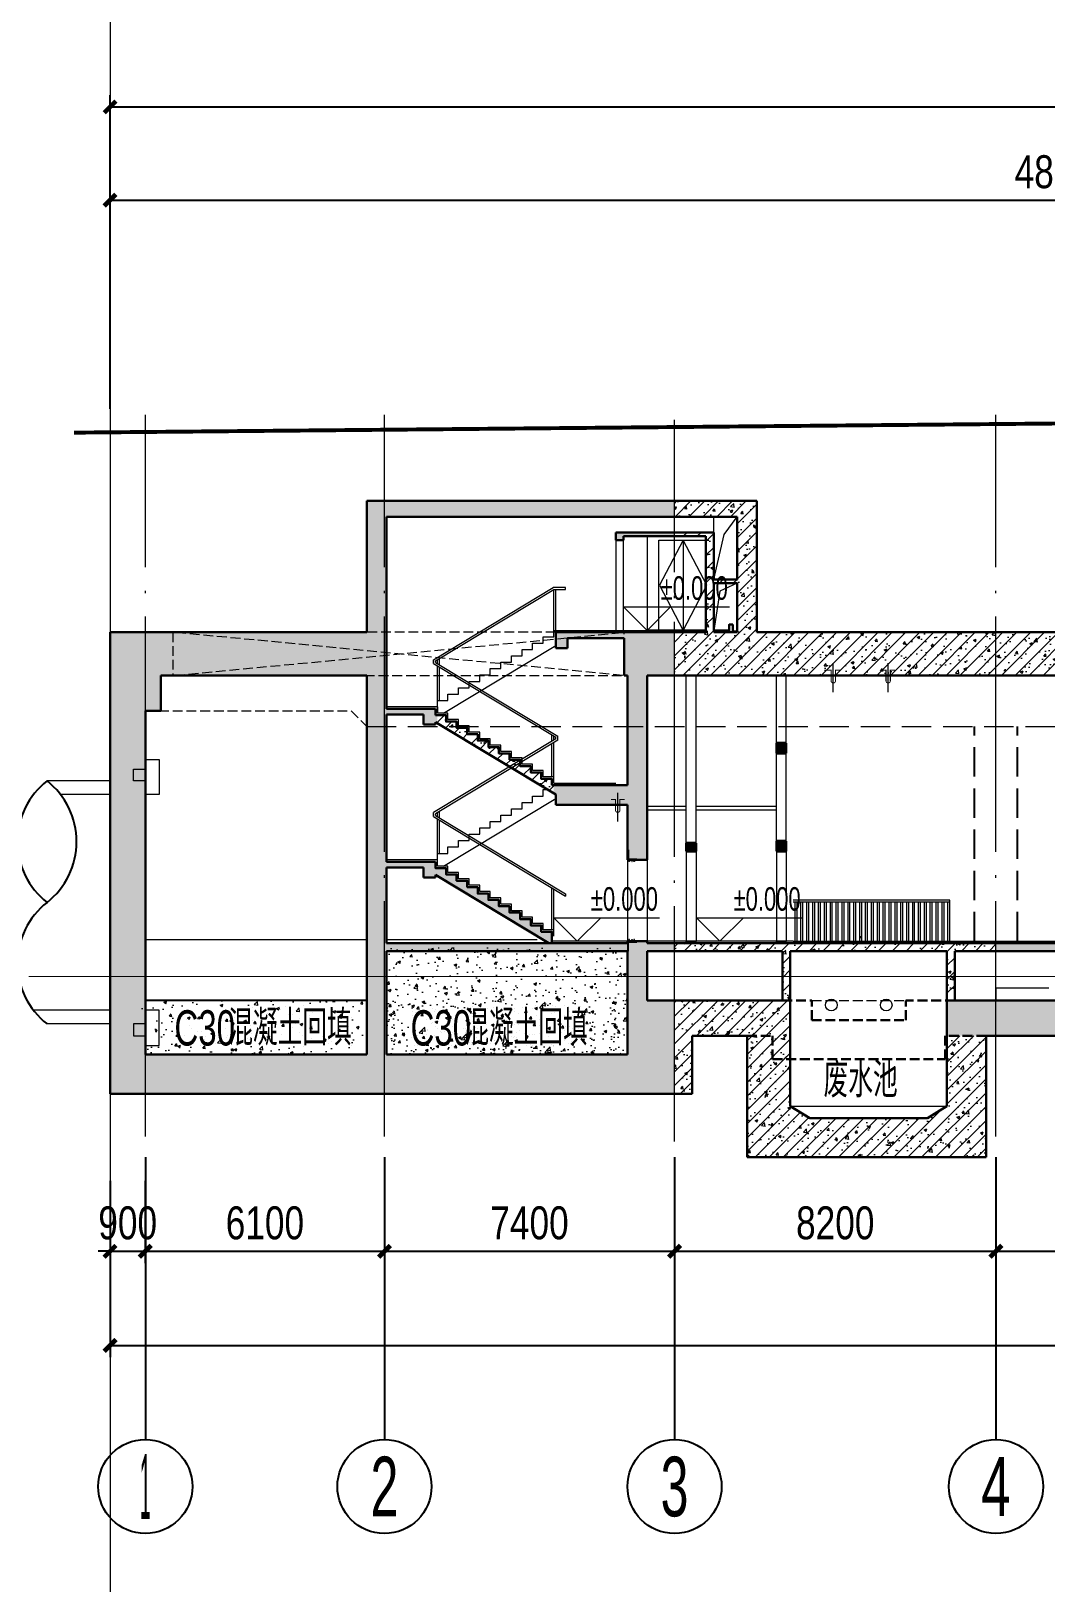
# Model space of a CAD drawing. Extents: x 4 to 13611208, y -605838 to 574722.
# Drawn here: x 13119681 to 13145572, y -360409 to -320824 of the extents above; entities that cross this region are included whole.
import ezdxf
from ezdxf.enums import TextEntityAlignment as Align

# ---------------------------------------------------------------- set-up
doc = ezdxf.new("R2010")
doc.units = 0
doc.header["$LTSCALE"] = 1000
doc.header["$MEASUREMENT"] = 0
for name, pattern in [('ACAD_ISO10W100', [18.5, 12, -3, 0.5, -3]), ('CONTINOUS', [0]), ('DASH', [0.35, 0.25, -0.1]), ('DOTE', [2.42, 2, -0.2, 0.02, -0.2])]:
    doc.linetypes.add(name, pattern=pattern)
for name, color, linetype, lineweight in [('000人防设备', 8, 'Continuous', 5), ('1-WALL-砼', 8, 'Continuous', 30), ('1-其他', 14, 'Continuous', 5), ('1-填充', 8, 'Continuous', 5), ('1-尺寸标注辅助线', 251, 'DASH', 5), ('1-文字(房间名称)', 8, 'Continuous', 5), ('1-栏杆其他', 8, 'Continuous', 5), ('1-看线', 7, 'Continuous', 5), ('1-线路', 8, 'ACAD_ISO10W100', 5), ('1-结构梁', 8, 'Continuous', 5), ('1-装修', 8, 'Continuous', 5), ('1-预埋件', 8, 'Continuous', 5), ('COLUMN', 8, 'Continuous', 5), ('COLUMN(构造柱)', 8, 'Continuous', 35), ('DIM_ELEV', 3, 'Continuous', 5), ('DOTE', 14, 'DOTE', 5), ('PUB_HATCH', 8, 'Continuous', 5), ('STAIR', 7, 'Continuous', 5), ('WALL', 2, 'Continuous', 5), ('WINDOW', 8, 'Continuous', 5), ('人防预埋吊钩', 1, 'CONTINOUS', 5), ('孔洞', 1, 'Continuous', 5), ('孔洞-给水', 30, 'Continuous', 5), ('建筑看线', 161, 'Continuous', 5)]:
    doc.layers.add(name, color=color, linetype=linetype, lineweight=lineweight)
for name, color, linetype in [('AXIS', 3, 'Continuous'), ('AXIS_TEXT', 7, 'Continuous'), ('DIM_SYMB', 3, 'Continuous'), ('PUB_TEXT', 8, 'Continuous')]:
    doc.layers.add(name, color=color, linetype=linetype)
doc.styles.add('C', font='HZTXT_E', dxfattribs={"width": 0.7, "bigfont": 'HZTXT'})
doc.styles.add('C_T3', font='fsdb_e.shx', dxfattribs={"width": 0.8, "bigfont": 'hzdx.shx'})
doc.styles.add('COMPLEX', font='hztxt_e.shx', dxfattribs={"width": 0.6, "bigfont": 'HZTXT.shx'})
doc.dimstyles.new('_TCH_ARCH&&300', dxfattribs={"dimtxt": 840, "dimasz": 300, "dimexe": 300, "dimexo": 600, "dimgap": 300, "dimtad": 1, "dimdec": 0, "dimzin": 0, "dimdsep": 46, "dimtxsty": 'C_T3', "dimblk": 'ARCHTICK', "dimcen": 0.09, "dimclrd": 3, "dimclre": 3, "dimclrt": 3, "dimadec": 4, "dimazin": 2, "dimtfac": 1, "dimtdec": 0, "dimtix": 1, "dimtmove": 2, "dimatfit": 3, "dimfxl": 1, "dimtolj": 1, "dimtzin": 0, "dimarcsym": 0})
pattern_1 = [(45, (0, 0), (-176.7766953, 176.7766953), []), (50, (0, 0), (717.260183, -62.752135), [75, -825]), (355, (0, 0), (-138.751334, 752.192134), [60, -660]), (100.4514, (59.8, -5.2), (578.50938, 689.439542), [63.74019, -701.14211]), (46.1842, (0, 200), (1067.24105, -165.519014), [112.5, -1237.5]), (96.6356, (88.9, 186.2), (934.662706, 974.11787), [95.61029, -1051.713]), (351.1842, (0, 200), (934.661945, 974.1186), [90, -990]), (21, (100, 150), (596.907052, -402.61889), [75, -825]), (326, (100, 150), (243.31533, 725.150045), [60, -660]), (71.4514, (149.74, 116.45), (840.22263, 322.530497), [63.74019, -701.14211]), (37.5, (0, 0), (12.1598553, 332.893854), [0, -652, 0, -670, 0, -662.5]), (7.5, (0, 0), (263.069537, 394.411712), [0, -382, 0, -637, 0, -252.5]), (327.5, (-223, 0), (533.822436, -22.554872), [0, -250, 0, -780, 0, -1035]), (317.5, (-323, 0), (583.18617, 100.104982), [0, -325, 0, -518, 0, -735])]
pattern_2 = [(45, (793255.2, -2.07), (-176.7766953, 176.7766953), []), (50, (793255.2, -2.1), (717.260183, -62.752135), [75, -825]), (355, (793255.2, -2.1), (-138.751334, 752.192134), [60, -660]), (100.4514, (793314.97, -7.3), (578.50938, 689.439542), [63.74019, -701.14211]), (46.1842, (793255.2, 197.9), (1067.24105, -165.519014), [112.5, -1237.5]), (96.6356, (793344.1, 184.1), (934.662706, 974.11787), [95.61029, -1051.713]), (351.1842, (793255.2, 197.9), (934.66195, 974.1186), [90, -990]), (21, (793355.2, 147.9), (596.907052, -402.61889), [75, -825]), (326, (793355.2, 147.9), (243.31533, 725.150045), [60, -660]), (71.4514, (793404.94, 114.4), (840.22263, 322.530497), [63.74019, -701.14211]), (37.5, (793255.2, -2.07), (12.1598553, 332.893854), [0, -652, 0, -670, 0, -662.5]), (7.5, (793255.2, -2.07), (263.069537, 394.411712), [0, -382, 0, -637, 0, -252.5]), (327.5, (793032.2, -2.07), (533.822436, -22.554872), [0, -250, 0, -780, 0, -1035]), (317.5, (792932.2, -2.07), (583.18617, 100.104982), [0, -325, 0, -518, 0, -735])]

# ---------------------------------------------------------------- blocks, each defined once
blk = doc.blocks.new('J门框')
blk.add_hatch(color=256).paths.add_polyline_path([(0, 480), (0, 0), (512, 0), (512, 30, 0.414214), (497, 45), (96, 45, -0.414214), (45, 96), (45, 465, 0.414214), (30, 480)])
for points in [[(0, 352), (-96, 352), (-96, 320), (0, 320)], [(0, 96), (-96, 96), (-96, 64), (0, 64)], [(0, 237), (-90, 225), (-90, 238), (0, 250)]]:
    blk.add_lwpolyline(points, close=True)
blk.add_lwpolyline([(0, 0), (512, 0), (512, 30, 0.414214), (497, 45), (96, 45, -0.414214), (45, 96), (45, 465, 0.414214), (30, 480), (0, 480)], format="xyb", close=True)
blk = doc.blocks.new('A$C16B82DF2')
at = {"layer": '1-预埋件'}
blk.add_line((175, 0), (175, 734), dxfattribs=at)
at = {"layer": '人防预埋吊钩', "ltscale": 0.025}
blk.add_lwpolyline([(349, 561, 30, 30, 0), (230, 561, 30, 30, 0), (230, 287, 25, 25, -1), (119, 287, 30, 30, 0), (119, 561, 30, 30, 0), (0, 561, 30, 30, 0)], format="xyseb", dxfattribs=at)
blk = doc.blocks.new('_ArchTick')
at = {"color": 0, "linetype": 'ByBlock', "const_width": 0.4}
blk.add_lwpolyline([(-0.5, -0.5), (0.5, 0.5)], dxfattribs=at)
blk = doc.blocks.new('*D1400')
at = {"layer": 'AXIS', "color": 3, "lineweight": -2}
for p, q in [((13121697, -329857), (13121697, -322460)), ((13473697, -329857), (13473697, -322460)), ((13121697, -322760), (13473697, -322760))]:
    blk.add_line(p, q, dxfattribs=at)
at = {"layer": 'AXIS', "color": 3, "lineweight": -2, "xscale": 300, "yscale": 300, "zscale": 300, "rotation": 180}
blk.add_blockref('_ArchTick', (13121697, -322760), dxfattribs=at)
at = {"layer": 'AXIS', "color": 3, "lineweight": -2, "xscale": 300, "yscale": 300, "zscale": 300}
blk.add_blockref('_ArchTick', (13473697, -322760), dxfattribs=at)
at = {"layer": 'AXIS', "color": 3, "insert": (13297697, -322040), "char_height": 840, "attachment_point": 5, "style": 'C_T3'}
blk.add_mtext('\\A1;352000', dxfattribs=at)
blk = doc.blocks.new('*D1401')
at = {"layer": 'AXIS', "color": 3, "lineweight": -2}
for p, q in [((13121697, -330457), (13121697, -324838)), ((13170347, -330457), (13170347, -324838)), ((13121697, -325138), (13170347, -325138))]:
    blk.add_line(p, q, dxfattribs=at)
at = {"layer": 'AXIS', "color": 3, "lineweight": -2, "xscale": 300, "yscale": 300, "zscale": 300, "rotation": 180}
blk.add_blockref('_ArchTick', (13121697, -325138), dxfattribs=at)
at = {"layer": 'AXIS', "color": 3, "lineweight": -2, "xscale": 300, "yscale": 300, "zscale": 300}
blk.add_blockref('_ArchTick', (13170347, -325138), dxfattribs=at)
at = {"layer": 'AXIS', "color": 3, "insert": (13146022, -324418), "char_height": 840, "attachment_point": 5, "style": 'C_T3'}
blk.add_mtext('\\A1;48650', dxfattribs=at)
blk = doc.blocks.new('*D1408')
at = {"layer": 'AXIS', "color": 3, "lineweight": -2}
for p, q in [((13121697, -350149), (13121697, -352249)), ((13122597, -350149), (13122597, -352249)), ((13121697, -351949), (13121397, -351949)), ((13121697, -351949), (13122597, -351949)), ((13122597, -351949), (13122897, -351949))]:
    blk.add_line(p, q, dxfattribs=at)
at = {"layer": 'AXIS', "color": 3, "lineweight": -2, "xscale": 300, "yscale": 300, "zscale": 300}
blk.add_blockref('_ArchTick', (13121697, -351949), dxfattribs=at)
at = {"layer": 'AXIS', "color": 3, "lineweight": -2, "xscale": 300, "yscale": 300, "zscale": 300, "rotation": 180}
blk.add_blockref('_ArchTick', (13122597, -351949), dxfattribs=at)
at = {"layer": 'AXIS', "color": 3, "insert": (13122147, -351229), "char_height": 840, "attachment_point": 5, "style": 'C_T3'}
blk.add_mtext('\\A1;900', dxfattribs=at)
blk = doc.blocks.new('*D1409')
at = {"layer": 'AXIS', "color": 3, "lineweight": -2}
for p, q in [((13122597, -350149), (13122597, -352249)), ((13128697, -350149), (13128697, -352249)), ((13122597, -351949), (13128697, -351949))]:
    blk.add_line(p, q, dxfattribs=at)
at = {"layer": 'AXIS', "color": 3, "lineweight": -2, "xscale": 300, "yscale": 300, "zscale": 300, "rotation": 180}
blk.add_blockref('_ArchTick', (13122597, -351949), dxfattribs=at)
at = {"layer": 'AXIS', "color": 3, "lineweight": -2, "xscale": 300, "yscale": 300, "zscale": 300}
blk.add_blockref('_ArchTick', (13128697, -351949), dxfattribs=at)
at = {"layer": 'AXIS', "color": 3, "insert": (13125647, -351229), "char_height": 840, "attachment_point": 5, "style": 'C_T3'}
blk.add_mtext('\\A1;6100', dxfattribs=at)
blk = doc.blocks.new('*D1410')
at = {"layer": 'AXIS', "color": 3, "lineweight": -2}
for p, q in [((13128697, -350149), (13128697, -352249)), ((13136097, -350149), (13136097, -352249)), ((13128697, -351949), (13136097, -351949))]:
    blk.add_line(p, q, dxfattribs=at)
at = {"layer": 'AXIS', "color": 3, "lineweight": -2, "xscale": 300, "yscale": 300, "zscale": 300, "rotation": 180}
blk.add_blockref('_ArchTick', (13128697, -351949), dxfattribs=at)
at = {"layer": 'AXIS', "color": 3, "lineweight": -2, "xscale": 300, "yscale": 300, "zscale": 300}
blk.add_blockref('_ArchTick', (13136097, -351949), dxfattribs=at)
at = {"layer": 'AXIS', "color": 3, "insert": (13132397, -351229), "char_height": 840, "attachment_point": 5, "style": 'C_T3'}
blk.add_mtext('\\A1;7400', dxfattribs=at)
blk = doc.blocks.new('*D1411')
at = {"layer": 'AXIS', "color": 3, "lineweight": -2}
for p, q in [((13136097, -350149), (13136097, -352249)), ((13144297, -350149), (13144297, -352249)), ((13136097, -351949), (13144297, -351949))]:
    blk.add_line(p, q, dxfattribs=at)
at = {"layer": 'AXIS', "color": 3, "lineweight": -2, "xscale": 300, "yscale": 300, "zscale": 300, "rotation": 180}
blk.add_blockref('_ArchTick', (13136097, -351949), dxfattribs=at)
at = {"layer": 'AXIS', "color": 3, "lineweight": -2, "xscale": 300, "yscale": 300, "zscale": 300}
blk.add_blockref('_ArchTick', (13144297, -351949), dxfattribs=at)
at = {"layer": 'AXIS', "color": 3, "insert": (13140197, -351229), "char_height": 840, "attachment_point": 5, "style": 'C_T3'}
blk.add_mtext('\\A1;8200', dxfattribs=at)
blk = doc.blocks.new('*D1412')
at = {"layer": 'AXIS', "color": 3, "lineweight": -2}
for p, q in [((13144297, -350149), (13144297, -352249)), ((13152497, -350149), (13152497, -352249)), ((13144297, -351949), (13152497, -351949))]:
    blk.add_line(p, q, dxfattribs=at)
at = {"layer": 'AXIS', "color": 3, "lineweight": -2, "xscale": 300, "yscale": 300, "zscale": 300, "rotation": 180}
blk.add_blockref('_ArchTick', (13144297, -351949), dxfattribs=at)
at = {"layer": 'AXIS', "color": 3, "lineweight": -2, "xscale": 300, "yscale": 300, "zscale": 300}
blk.add_blockref('_ArchTick', (13152497, -351949), dxfattribs=at)
at = {"layer": 'AXIS', "color": 3, "insert": (13148397, -351229), "char_height": 840, "attachment_point": 5, "style": 'C_T3'}
blk.add_mtext('\\A1;8200', dxfattribs=at)
blk = doc.blocks.new('*D1453')
at = {"layer": 'AXIS', "color": 3, "lineweight": -2}
for p, q in [((13121697, -350149), (13121697, -354649)), ((13473697, -350149), (13473697, -354649)), ((13121697, -354349), (13473697, -354349))]:
    blk.add_line(p, q, dxfattribs=at)
at = {"layer": 'AXIS', "color": 3, "lineweight": -2, "xscale": 300, "yscale": 300, "zscale": 300, "rotation": 180}
blk.add_blockref('_ArchTick', (13121697, -354349), dxfattribs=at)
at = {"layer": 'AXIS', "color": 3, "lineweight": -2, "xscale": 300, "yscale": 300, "zscale": 300}
blk.add_blockref('_ArchTick', (13473697, -354349), dxfattribs=at)
at = {"layer": 'AXIS', "color": 3, "insert": (13297697, -353629), "char_height": 840, "attachment_point": 5, "style": 'C_T3'}
blk.add_mtext('\\A1;352000', dxfattribs=at)
blk = doc.blocks.new('_AXISO')
blk.add_circle((0, 0), 0.5)
at = {"layer": 'AXIS_TEXT', "style": 'COMPLEX', "width": 1.041667}
blk.add_attdef('A', text='', height=0.56, dxfattribs=at).set_placement((-0.25, -0.28), (0.25, -0.28), align=Align.FIT)

msp = doc.modelspace()

# ---------------------------------------------------------------- hatches: boundary and pattern name
at = {"layer": '1-填充'}
h = msp.add_hatch(dxfattribs=at)
h.set_pattern_fill('钢筋混凝土', color=256, scale=100, style=0)
h.set_pattern_definition(pattern_1)
h.paths.add_polyline_path([(13128697.3, -347931.1), (13128697.3, -332811.1), (13128247.3, -332811.1), (13128247.3, -336161.1), (13122597.3, -336161.1), (13122597.3, -338161.1), (13122992.4, -338161.1), (13122992.4, -337261.1), (13128247.3, -337261.1), (13128247.3, -346931.1), (13122597.3, -346931.1), (13122597.3, -347931.1)])
h.paths.add_polyline_path([(13122597.3, -336161.1), (13121697.3, -336161.1), (13121697.3, -347931.1), (13122597.3, -347931.1)])
h = msp.add_hatch(dxfattribs=at)
h.set_pattern_fill('钢筋混凝土', color=256, scale=100, style=0)
h.set_pattern_definition(pattern_1)
h.paths.add_polyline_path([(13136097.2, -345551.1), (13135397.4, -345551.1), (13135397.4, -344291.1), (13136097.2, -344291.1), (13136097.2, -344091.1), (13135397.4, -344091.1), (13135397.4, -344041.1), (13134897.4, -344041.1), (13134897.4, -344091.1), (13128747.3, -344091.1), (13128747.3, -342162.9), (13129697.3, -342161.1), (13129697.3, -342411.1), (13129997.3, -342411.1), (13129997.3, -342348.7), (13132892.4, -344091.1), (13132967.3, -344091.1), (13132967.3, -343798.6), (13132697.3, -343798.6), (13132697.3, -343636.1), (13132427.3, -343636.1), (13132427.3, -343473.6), (13132157.3, -343473.6), (13132157.3, -343311.1), (13131887.3, -343311.1), (13131887.3, -343148.6), (13131617.3, -343148.6), (13131617.3, -342986.1), (13131347.3, -342986.1), (13131347.3, -342823.6), (13131077.3, -342823.6), (13131077.3, -342661.1), (13130807.3, -342661.1), (13130807.3, -342498.6), (13130537.3, -342498.6), (13130537.3, -342336.1), (13130267.3, -342336.1), (13130267.3, -342173.6), (13129997.3, -342173.6), (13129997.3, -342011.1), (13128747.3, -342011.1), (13128747.3, -338261.1), (13129697.3, -338261.1), (13129697.3, -338511.1), (13129997.3, -338511.1), (13129997.3, -338448.7), (13130047.3, -338478.8), (13130047.3, -338273.6), (13129997.3, -338273.6), (13129997.3, -338111.1), (13128747.3, -338111.1), (13128747.3, -333211.1), (13136097.2, -333211.1), (13136097.2, -332811.1), (13128697.2, -332811.1), (13128697.2, -347931.1), (13136097.2, -347931.1)])
h.paths.add_polyline_path([(13134897.4, -346931.1), (13128747.3, -346931.1), (13128747.3, -344291.1), (13134897.4, -344291.1)], flags=16)
h.paths.add_polyline_path([(13135397.4, -337261.1), (13136097.2, -337261.1), (13136097.2, -336161.1), (13135527.3, -336161.1), (13134805.2, -336161.1), (13133067.3, -336161.1), (13133067.3, -336561.1), (13133367.3, -336561.1), (13133367.3, -336311.1), (13134809.9, -336311.1), (13134809.9, -337261.1), (13134897.4, -337261.1), (13134897.4, -340061.1), (13133017.3, -340061.1), (13133017.3, -340266.3), (13133067.3, -340296.4), (13133067.3, -340561.1), (13134897.4, -340561.1), (13134897.4, -341961.1), (13135397.4, -341961.1)], flags=17)
h.paths.add_polyline_path([(13136097.2, -333711.1), (13136097.2, -333611.1), (13134597.3, -333611.1), (13134597.3, -333811.1), (13134797.3, -333811.1), (13134797.3, -333711.1)], flags=17)
h = msp.add_hatch(dxfattribs=at)
h.set_pattern_fill('钢筋混凝土', color=256, scale=100, style=0)
h.set_pattern_definition(pattern_1)
h.paths.add_polyline_path([(13138197.3, -336161.1), (13138197.3, -332811.1), (13136097.3, -332811.1), (13136097.3, -333211.1), (13137697.3, -333211.1), (13137697.3, -334811.1), (13137097.3, -334811.1), (13137097.3, -333611.1), (13136097.3, -333611.1), (13136097.3, -333711.1), (13136897.3, -333711.1), (13136897.3, -336161.1), (13136097.3, -336161.1), (13136097.3, -337261.1), (13144297.3, -337261.1), (13144297.3, -336161.1)])
h.paths.add_polyline_path([(13137697.3, -336161.1), (13137097.3, -336161.1), (13137097.3, -334911.1), (13137697.3, -334911.1)], flags=16)
h = msp.add_hatch(dxfattribs=at)
h.set_pattern_fill('钢筋混凝土', color=256, scale=100, style=0)
h.set_pattern_definition(pattern_2)
h.paths.add_polyline_path([(13137587.3, -335961.1), (13137487.3, -335961.1), (13137487.3, -336161.1), (13137587.3, -336161.1)])
h = msp.add_hatch(dxfattribs=at)
h.set_pattern_fill('钢筋混凝土', color=256, scale=100, style=0)
h.set_pattern_definition(pattern_1)
h.paths.add_polyline_path([(13144297.3, -336161.1), (13144297.3, -337261.1), (13152497.3, -337261.1), (13152497.3, -336161.1)])
h = msp.add_hatch(dxfattribs=at)
h.set_pattern_fill('钢筋混凝土', color=256, scale=100, style=0)
h.set_pattern_definition(pattern_2)
h.paths.add_polyline_path([(13131077.3, -338761.1), (13130807.3, -338761.1), (13130807.3, -338598.6), (13130537.3, -338598.6), (13130537.3, -338436.1), (13130267.3, -338436.1), (13130267.3, -338273.6), (13130047.3, -338273.6), (13130047.3, -338478.8), (13133017.3, -340266.3), (13133017.3, -340061.1), (13132967.3, -340061.1), (13132967.3, -339898.6), (13132697.3, -339898.6), (13132697.3, -339736.1), (13132427.3, -339736.1), (13132427.3, -339573.6), (13132157.3, -339573.6), (13132157.3, -339411.1), (13131887.3, -339411.1), (13131887.3, -339248.6), (13131617.3, -339248.6), (13131617.3, -339086.1), (13131347.3, -339086.1), (13131347.3, -338923.6), (13131077.3, -338923.6)])
h = msp.add_hatch(dxfattribs=at)
h.set_pattern_fill('混凝土', color=250, scale=100, angle=359.99983, style=0)
h.set_pattern_definition([(49.9998346, (793255.2, -2.1), (717.260001, -62.754205), [75, -825]), (354.9998346, (793255.2, -2.1), (-138.749162, 752.192534), [60, -660]), (100.4512346, (793314.97, -7.3), (578.51137, 689.437872), [63.74019, -701.14211]), (46.184035, (793255.2, 197.9), (1067.24057, -165.522095), [112.5, -1237.5]), (96.635435, (793344.1, 184.1), (934.66552, 974.11517), [95.61029, -1051.713]), (351.184035, (793255.2, 197.9), (934.66476, 974.1159), [90, -990]), (20.9998346, (793355.2, 147.9), (596.90589, -402.620614), [75, -825]), (325.9998346, (793355.2, 147.9), (243.317425, 725.149343), [60, -660]), (71.4512346, (793404.94, 114.4), (840.22356, 322.52807), [63.74019, -701.14211]), (37.4998346, (793255.2, -2.07), (12.160816, 332.8938187), [0, -652, 0, -670, 0, -662.5]), (7.4998346, (793255.2, -2.07), (263.070676, 394.410953), [0, -382, 0, -637, 0, -252.5]), (327.4998346, (793032.2, -2.07), (533.822371, -22.5564126), [0, -250, 0, -780, 0, -1035]), (317.4998346, (792932.2, -2.07), (583.186458, 100.103299), [0, -325, 0, -518, 0, -735])])
h.paths.add_polyline_path([(13134897.4, -346932.9), (13134897.4, -344202.9), (13128747.3, -344202.9), (13128747.3, -346932.9)])
h = msp.add_hatch(dxfattribs=at)
h.set_pattern_fill('钢筋混凝土', color=256, scale=100, style=0)
h.set_pattern_definition(pattern_1)
h.paths.add_polyline_path([(13136597.3, -344091.1), (13136097.3, -344091.1), (13136097.3, -344291.1), (13136597.3, -344291.1), (13138847.3, -344291.1), (13138847.3, -345551.1), (13139047.3, -345551.1), (13139047.3, -344291.1), (13143047.3, -344291.1), (13143047.3, -345551.1), (13143247.3, -345551.1), (13143247.3, -344291.1), (13144297.3, -344291.1), (13144297.3, -344091.1)])
h = msp.add_hatch(dxfattribs=at)
h.set_pattern_fill('钢筋混凝土', color=256, scale=100, style=0)
h.set_pattern_definition(pattern_1)
h.paths.add_polyline_path([(13167923.7, -344091.1), (13160697.3, -344091.1), (13160697.3, -344291.1), (13167923.7, -344291.1)])
h.paths.add_polyline_path([(13160697.3, -344091.1), (13152497.3, -344091.1), (13152497.3, -344291.1), (13160697.3, -344291.1)])
h.paths.add_polyline_path([(13152497.3, -344091.1), (13144297.3, -344091.1), (13144297.3, -344291.1), (13152497.3, -344291.1)])
h = msp.add_hatch(dxfattribs=at)
h.set_pattern_fill('混凝土', color=250, scale=100, angle=359.99983, style=0)
h.set_pattern_definition([(49.9998346, (0, 0), (717.260001, -62.754205), [75, -825]), (354.9998346, (0, 0), (-138.749162, 752.192534), [60, -660]), (100.4512346, (59.8, -5.2), (578.51137, 689.437872), [63.74019, -701.14211]), (46.1840346, (0.0006, 200), (1067.24057, -165.522095), [112.5, -1237.5]), (96.635435, (88.9, 186.2), (934.66552, 974.11517), [95.61029, -1051.713]), (351.184035, (0.0006, 200), (934.66476, 974.1159), [90, -990]), (20.9998346, (100, 150), (596.90589, -402.620614), [75, -825]), (325.9998346, (100, 150), (243.317425, 725.149343), [60, -660]), (71.4512346, (149.74, 116.45), (840.22356, 322.52807), [63.74019, -701.14211]), (37.4998346, (0, 0), (12.160816, 332.8938187), [0, -652, 0, -670, 0, -662.5]), (7.4998346, (0, 0), (263.070676, 394.410953), [0, -382, 0, -637, 0, -252.5]), (327.4998346, (-223, 0.0006), (533.822371, -22.5564126), [0, -250, 0, -780, 0, -1035]), (317.4998346, (-323, 0.0009), (583.186458, 100.103299), [0, -325, 0, -518, 0, -735])])
h.paths.add_polyline_path([(13128147.3, -345551.1), (13122497.3, -345551.1), (13122497.3, -345801.1), (13122847.3, -345801.1), (13122847.3, -346701.1), (13122497.3, -346701.1), (13122497.3, -346931.1), (13128147.3, -346931.1)])
h.paths.add_polyline_path([(13128747.3, -345551.1), (13128747.3, -346931.1), (13134117.3, -346931.1), (13134117.3, -345551.1)])
h.paths.add_polyline_path([(13134897.4, -346931.1), (13134897.4, -345551.1), (13134317.3, -345551.1), (13134317.3, -346931.1)])
h = msp.add_hatch(dxfattribs=at)
h.set_pattern_fill('钢筋混凝土', color=256, scale=100, style=0)
h.set_pattern_definition(pattern_1)
h.paths.add_polyline_path([(13138597.3, -346451.1), (13138597.3, -347051.1), (13139047.3, -347051.1), (13139047.3, -345551.1), (13138847.3, -345551.1), (13136097.3, -345551.1), (13136097.3, -347931.1), (13136547.3, -347931.1), (13136547.3, -346451.1), (13137947.3, -346451.1)])
h = msp.add_hatch(dxfattribs=at)
h.set_pattern_fill('钢筋混凝土', color=256, scale=100, style=0)
h.set_pattern_definition(pattern_1)
h.paths.add_polyline_path([(13255497.3, -346451.1), (13256497.3, -346451.1), (13256497.3, -345551.1), (13256297.3, -345551.1), (13143247.3, -345551.1), (13143047.3, -345551.1), (13143047.3, -346451.1), (13144047.3, -346451.1)])
h = msp.add_hatch(dxfattribs=at)
h.set_pattern_fill('钢筋混凝土', color=256, scale=100, style=0)
h.set_pattern_definition(pattern_1)
h.paths.add_polyline_path([(13139047.3, -346951.1), (13138597.3, -346951.1), (13138597.3, -346451.1), (13137947.3, -346451.1), (13137947.3, -349551.1), (13144047.3, -349551.1), (13144047.3, -346451.1), (13143047.3, -346451.1), (13143047.3, -348251.1), (13142547.3, -348551.1), (13139547.3, -348551.1), (13139047.3, -348251.1)])
at = {"layer": 'PUB_HATCH'}
for points in [[(13138697.3, -339241.1), (13138947.3, -339241.1), (13138947.3, -338991.1), (13138697.3, -338991.1)], [(13136397.3, -341741.1), (13136647.3, -341741.1), (13136647.3, -341541.1), (13136397.3, -341541.1)], [(13138697.3, -341741.1), (13138947.3, -341741.1), (13138947.3, -341491.1), (13138697.3, -341491.1)]]:
    msp.add_hatch(color=256, dxfattribs=at).paths.add_polyline_path(points)

# ---------------------------------------------------------------- linework, layer by layer
for p, q in [((13136897.2, -336111.1), (13135397.2, -336111.1)), ((13137487.2, -336111.1), (13137097.2, -336111.1)), ((13137587.2, -336131.1), (13137697.2, -336131.1)), ((13128247.2, -345551.1), (13122597.2, -345551.1))]:
    msp.add_line(p, q)
at = {"color": 0, "const_width": 100}
msp.add_lwpolyline([(13120777.2, -331067.7), (13170347.3, -330606.1)], dxfattribs=at)
at = {"layer": '1-WALL-砼', "ltscale": 6}
for p, q in [((13138197.3, -332811.1), (13128247.3, -332811.1)), ((13128247.3, -336161.1), (13128247.3, -332811.1)), ((13138197.3, -336161.1), (13138197.3, -332811.1)), ((13137697.3, -333211.1), (13128747.3, -333211.1)), ((13128747.3, -338111.1), (13128747.3, -333211.1)), ((13137697.3, -334811.1), (13137697.3, -333211.1)), ((13134597.3, -333611.1), (13137097.3, -333611.1)), ((13134597.3, -333811.1), (13134597.3, -333611.1)), ((13137097.3, -333611.1), (13137097.3, -334811.1)), ((13137697.3, -334811.1), (13137697.3, -333311.1)), ((13134797.3, -333811.1), (13134597.3, -333811.1)), ((13136897.3, -333711.1), (13134797.3, -333711.1)), ((13134797.3, -333711.1), (13134797.3, -333811.1)), ((13136897.3, -336161.1), (13136897.3, -333711.1)), ((13137702.2, -334811.1), (13137097.3, -334811.1)), ((13137702.2, -334911.1), (13137097.3, -334911.1)), ((13137097.3, -334911.1), (13137097.3, -336161.1)), ((13137697.3, -336161.1), (13137697.3, -334911.1)), ((13137697.3, -336161.1), (13137697.3, -334911.1)), ((13137487.3, -336161.1), (13137487.3, -335961.1)), ((13137487.3, -335961.1), (13137587.3, -335961.1)), ((13137587.3, -336161.1), (13137587.3, -335961.1)), ((13121697.3, -336161.1), (13128247.3, -336161.1)), ((13121697.3, -347931.1), (13121697.3, -336161.1)), ((13133067.3, -336161.1), (13133067.3, -336561.1)), ((13134805.2, -336161.1), (13133067.3, -336161.1)), ((13133367.3, -336311.1), (13134809.9, -336311.1)), ((13133367.3, -336311.1), (13133367.3, -336561.1)), ((13134805.2, -336161.1), (13135527.3, -336161.1)), ((13134809.9, -337261.1), (13134809.9, -336311.1)), ((13135527.3, -336161.1), (13136897.3, -336161.1)), ((13137097.3, -336161.1), (13137697.3, -336161.1)), ((13138197.3, -336161.1), (13170347.3, -336161.1)), ((13133067.3, -336561.1), (13133367.3, -336561.1)), ((13122992.4, -337261.1), (13128247.3, -337261.1)), ((13122992.4, -338161.1), (13122992.4, -337261.1)), ((13128247.3, -346932.9), (13128247.3, -337261.1)), ((13134809.9, -337261.1), (13134897.4, -337261.1)), ((13134897.4, -340061.1), (13134897.4, -337261.1)), ((13134897.4, -337261.1), (13134897.4, -340061.1)), ((13135397.4, -337261.1), (13170347.3, -337261.1)), ((13135397.4, -337261.1), (13135397.4, -341961.1)), ((13122597.3, -346931.1), (13122597.3, -338161.1)), ((13122992.4, -338161.1), (13122597.3, -338161.1)), ((13129997.3, -338111.1), (13128747.3, -338111.1)), ((13129697.3, -338261.1), (13128747.3, -338261.1)), ((13128747.3, -342011.1), (13128747.3, -338261.1)), ((13129697.3, -338261.1), (13129697.3, -338511.1)), ((13129997.3, -338111.1), (13129997.3, -338273.6)), ((13133067.3, -340296.4), (13129997.3, -338448.7)), ((13129997.3, -338448.7), (13129997.3, -338511.1)), ((13129997.3, -338511.1), (13129697.3, -338511.1)), ((13132967.3, -340061.1), (13134897.4, -340061.1)), ((13133067.3, -340296.4), (13133067.3, -340561.1)), ((13133067.3, -340561.1), (13134897.4, -340561.1)), ((13134897.4, -340561.1), (13134897.4, -341961.1)), ((13129997.3, -342011.1), (13128747.3, -342011.1)), ((13134897.4, -341961.1), (13135397.4, -341961.1)), ((13129697.3, -342161.1), (13128747.3, -342162.9)), ((13128747.3, -342162.9), (13128747.3, -344091.1)), ((13129697.3, -342161.1), (13129697.3, -342411.1)), ((13129997.3, -342411.1), (13129697.3, -342411.1)), ((13129997.3, -342348.7), (13132892.4, -344091.1)), ((13129997.3, -342348.7), (13129997.3, -342411.1)), ((13128747.3, -344091.1), (13134897.4, -344091.1)), ((13128747.3, -344291.1), (13134897.4, -344291.1)), ((13128747.3, -346932.9), (13128747.3, -344291.1)), ((13134897.4, -344041.1), (13134897.4, -344091.1)), ((13135397.4, -344041.1), (13134897.4, -344041.1)), ((13134897.4, -344291.1), (13134897.4, -346931.1)), ((13135397.4, -344041.1), (13135397.4, -344091.1)), ((13135397.4, -344091.1), (13136597.3, -344091.1)), ((13135397.4, -344291.1), (13136597.3, -344291.1)), ((13135397.4, -344291.1), (13135397.4, -345551.1)), ((13136597.3, -344291.1), (13138847.3, -344291.1)), ((13139047.3, -344291.1), (13143047.3, -344291.1)), ((13143247.3, -344291.1), (13167923.7, -344291.1)), ((13138847.3, -345551.1), (13135397.4, -345551.1)), ((13256297.3, -345551.1), (13143247.3, -345551.1)), ((13137947.3, -346451.1), (13136547.3, -346451.1)), ((13136547.3, -346451.1), (13136547.3, -347931.1)), ((13255497.3, -346451.1), (13144047.3, -346451.1)), ((13128247.3, -346931.1), (13122597.3, -346931.1)), ((13134897.4, -346931.1), (13128747.3, -346931.1)), ((13136547.3, -347931.1), (13121697.3, -347931.1))]:
    msp.add_line(p, q, dxfattribs=at)
at = {"layer": '1-WALL-砼'}
for p, q in [((13138847.3, -345551.1), (13138847.3, -344291.1)), ((13139047.3, -348251.1), (13139047.3, -344291.1)), ((13143047.3, -348251.1), (13143047.3, -344291.1)), ((13143247.3, -345551.1), (13143247.3, -344291.1)), ((13137947.3, -346451.1), (13137947.3, -349551.1)), ((13144047.3, -349551.1), (13144047.3, -346451.1)), ((13139547.3, -348551.1), (13139047.3, -348251.1)), ((13143047.3, -348251.1), (13142547.3, -348551.1)), ((13142547.3, -348551.1), (13139547.3, -348551.1)), ((13144047.3, -349551.1), (13137947.3, -349551.1))]:
    msp.add_line(p, q, dxfattribs=at)
at = {"layer": '1-WALL-砼', "linetype": 'DASH'}
for p, q in [((13138847.3, -345551.1), (13139597.3, -345551.1)), ((13139597.3, -346051.1), (13139597.3, -345551.1)), ((13141997.3, -346051.1), (13141997.3, -345551.1)), ((13143247.3, -345551.1), (13141997.3, -345551.1)), ((13139597.3, -346051.1), (13141997.3, -346051.1)), ((13137947.3, -346451.1), (13138597.3, -346451.1)), ((13138597.3, -347051.1), (13138597.3, -346451.1)), ((13142997.3, -347051.1), (13142997.3, -346451.1)), ((13144047.3, -346451.1), (13142997.3, -346451.1)), ((13138597.3, -347051.1), (13142997.3, -347051.1))]:
    msp.add_line(p, q, dxfattribs=at)
at = {"layer": '1-WALL-砼', "ltscale": 6}
for points in [[(13132967.3, -340061.1), (13132967.3, -339898.6), (13132697.3, -339898.6), (13132697.3, -339736.1), (13132427.3, -339736.1), (13132427.3, -339573.6), (13132157.3, -339573.6), (13132157.3, -339411.1), (13131887.3, -339411.1), (13131887.3, -339248.6), (13131617.3, -339248.6), (13131617.3, -339086.1), (13131347.3, -339086.1), (13131347.3, -338923.6), (13131077.3, -338923.6), (13131077.3, -338761.1), (13130807.3, -338761.1), (13130807.3, -338598.6), (13130537.3, -338598.6), (13130537.3, -338436.1), (13130267.3, -338436.1), (13130267.3, -338273.6), (13129997.3, -338273.6)], [(13132967.3, -344091.1), (13132967.3, -343798.6), (13132697.3, -343798.6), (13132697.3, -343636.1), (13132427.3, -343636.1), (13132427.3, -343473.6), (13132157.3, -343473.6), (13132157.3, -343311.1), (13131887.3, -343311.1), (13131887.3, -343148.6), (13131617.3, -343148.6), (13131617.3, -342986.1), (13131347.3, -342986.1), (13131347.3, -342823.6), (13131077.3, -342823.6), (13131077.3, -342661.1), (13130807.3, -342661.1), (13130807.3, -342498.6), (13130537.3, -342498.6), (13130537.3, -342336.1), (13130267.3, -342336.1), (13130267.3, -342173.6), (13129997.3, -342173.6), (13129997.3, -342011.1)], [(13136597.3, -344091.1), (13167923.7, -344091.1), (13167923.7, -344291.1)]]:
    msp.add_lwpolyline(points, dxfattribs=at)
at = {"layer": '1-其他', "color": 7}
for p, q in [((13121697.3, -339951.1), (13120089.3, -339951.1)), ((13121697.3, -340301.1), (13120411.9, -340301.1)), ((13121697.3, -345801.1), (13119742.5, -345801.1)), ((13121697.3, -346151.1), (13120089.3, -346151.1))]:
    msp.add_line(p, q, dxfattribs=at)
at = {"layer": '1-尺寸标注辅助线'}
msp.add_line((13134917.2, -336111.1), (13136217.2, -336111.1), dxfattribs=at)
at = {"layer": '1-栏杆其他'}
for p, q in [((13129947.2, -336858.8), (13133003.3, -335019.5)), ((13129997.2, -336887.1), (13133017.2, -335069.5)), ((13133317.2, -335019.5), (13133003.3, -335019.5)), ((13133017.2, -336111.1), (13133017.2, -335069.5)), ((13133017.2, -335069.5), (13133317.2, -335069.5)), ((13133067.2, -336111.1), (13133067.2, -335069.5)), ((13133317.2, -335069.5), (13133317.2, -335019.5)), ((13129947.2, -336959.3), (13129947.2, -336858.8)), ((13130047.2, -336961.1), (13130047.2, -336857)), ((13130097.2, -336991.2), (13130097.2, -336826.9)), ((13129947.2, -336959.3), (13133067.2, -338837.1)), ((13129997.2, -336931), (13129997.2, -336887.1)), ((13129997.2, -336931), (13133117.2, -338808.8)), ((13130047.2, -337898.6), (13130047.2, -337019.5)), ((13130097.2, -337898.6), (13130097.2, -337049.6)), ((13132967.2, -338941.2), (13132967.2, -338776.9)), ((13133017.2, -338911.1), (13133017.2, -338807)), ((13133067.2, -338881), (13133067.2, -338837.1)), ((13133117.2, -338909.3), (13133117.2, -338808.8)), ((13133067.2, -338881), (13129947.2, -340758.8)), ((13133117.2, -338909.3), (13129997.2, -340787.1)), ((13132967.2, -339848.6), (13132967.2, -338999.6)), ((13133017.2, -339848.6), (13133017.2, -338969.5)), ((13129947.2, -340859.3), (13129947.2, -340758.8)), ((13129997.2, -340831), (13129997.2, -340787.1)), ((13130047.2, -340861.1), (13130047.2, -340757)), ((13130097.2, -340891.2), (13130097.2, -340726.9)), ((13129947.2, -340859.3), (13133317.2, -342887.6)), ((13129997.2, -340831), (13133317.2, -342829.2)), ((13130047.2, -341798.6), (13130047.2, -340919.5)), ((13130097.2, -341798.6), (13130097.2, -340949.6)), ((13132967.2, -343748.6), (13132967.2, -342676.9)), ((13133017.2, -343748.6), (13133017.2, -342707)), ((13133017.2, -343911.1), (13133017.2, -342811.1)), ((13133317.2, -342829.2), (13133317.2, -342887.6))]:
    msp.add_line(p, q, dxfattribs=at)
at = {"layer": '1-栏杆其他', "ltscale": 0.5}
for p, q in [((13143122.2, -342991.1), (13139122.2, -342991.1)), ((13143122.2, -343041.1), (13139122.2, -343041.1)), ((13139172.2, -344041.1), (13139172.2, -343041.1)), ((13139222.2, -344041.1), (13139222.2, -343041.1)), ((13139322.2, -344041.1), (13139322.2, -343041.1)), ((13139372.2, -344041.1), (13139372.2, -343041.1)), ((13139472.2, -344041.1), (13139472.2, -343041.1)), ((13139522.2, -344041.1), (13139522.2, -343041.1)), ((13139622.2, -344041.1), (13139622.2, -343041.1)), ((13139672.2, -344041.1), (13139672.2, -343041.1)), ((13139772.2, -344041.1), (13139772.2, -343041.1)), ((13139822.2, -344041.1), (13139822.2, -343041.1)), ((13139922.2, -344041.1), (13139922.2, -343041.1)), ((13139972.2, -344041.1), (13139972.2, -343041.1)), ((13140072.2, -344041.1), (13140072.2, -343041.1)), ((13140122.2, -344041.1), (13140122.2, -343041.1)), ((13140222.2, -344041.1), (13140222.2, -343041.1)), ((13140272.2, -344041.1), (13140272.2, -343041.1)), ((13140372.2, -344041.1), (13140372.2, -343041.1)), ((13140422.2, -344041.1), (13140422.2, -343041.1)), ((13140522.2, -344041.1), (13140522.2, -343041.1)), ((13140572.2, -344041.1), (13140572.2, -343041.1)), ((13140672.2, -344041.1), (13140672.2, -343041.1)), ((13140722.2, -344041.1), (13140722.2, -343041.1)), ((13140822.2, -344041.1), (13140822.2, -343041.1)), ((13140872.2, -344041.1), (13140872.2, -343041.1)), ((13140972.2, -344041.1), (13140972.2, -343041.1)), ((13141022.2, -344041.1), (13141022.2, -343041.1)), ((13141122.2, -344041.1), (13141122.2, -343041.1)), ((13141172.2, -344041.1), (13141172.2, -343041.1)), ((13141272.2, -344041.1), (13141272.2, -343041.1)), ((13141322.2, -344041.1), (13141322.2, -343041.1)), ((13141422.2, -344041.1), (13141422.2, -343041.1)), ((13141472.2, -344041.1), (13141472.2, -343041.1)), ((13141572.2, -344041.1), (13141572.2, -343041.1)), ((13141622.2, -344041.1), (13141622.2, -343041.1)), ((13141722.2, -344041.1), (13141722.2, -343041.1)), ((13141772.2, -344041.1), (13141772.2, -343041.1)), ((13141872.2, -344041.1), (13141872.2, -343041.1)), ((13141922.2, -344041.1), (13141922.2, -343041.1)), ((13142022.2, -344041.1), (13142022.2, -343041.1)), ((13142072.2, -344041.1), (13142072.2, -343041.1)), ((13142172.2, -344041.1), (13142172.2, -343041.1)), ((13142222.2, -344041.1), (13142222.2, -343041.1)), ((13142322.2, -344041.1), (13142322.2, -343041.1)), ((13142372.2, -344041.1), (13142372.2, -343041.1)), ((13142472.2, -344041.1), (13142472.2, -343041.1)), ((13142522.2, -344041.1), (13142522.2, -343041.1)), ((13142622.2, -344041.1), (13142622.2, -343041.1)), ((13142672.2, -344041.1), (13142672.2, -343041.1)), ((13142772.2, -344041.1), (13142772.2, -343041.1)), ((13142822.2, -344041.1), (13142822.2, -343041.1)), ((13142922.2, -344041.1), (13142922.2, -343041.1)), ((13142972.2, -344041.1), (13142972.2, -343041.1)), ((13143072.2, -344041.1), (13143072.2, -343041.1)), ((13143122.2, -344041.1), (13143122.2, -342991.1))]:
    msp.add_line(p, q, dxfattribs=at)
at = {"layer": '1-看线', "linetype": 'DASH'}
msp.add_line((13139597.2, -345551.1), (13141997.2, -345551.1), dxfattribs=at)
at = {"layer": '1-线路', "linetype": 'ByBlock', "ltscale": 0.1}
msp.add_line((13121697.2, -312703.5), (13121697.2, -383669), dxfattribs=at)
at = {"layer": '1-线路', "color": 1, "ltscale": 0.1, "const_width": 30}
msp.add_lwpolyline([(13119620.3, -344941.1), (13478780.3, -344941.1)], dxfattribs=at)
at = {"layer": '1-结构梁', "linetype": 'DASH'}
for p, q in [((13122597.3, -338161.1), (13127847.3, -338161.1)), ((13127847.3, -338161.1), (13128247.3, -338561.1))]:
    msp.add_line(p, q, dxfattribs=at)
at = {"layer": '1-结构梁', "linetype": 'DASH', "ltscale": 3}
msp.add_line((13128247.3, -338561.1), (13169937.3, -338561.1), dxfattribs=at)
at = {"layer": '1-结构梁'}
msp.add_line((13128247.3, -344001.1), (13122597.3, -344001.1), dxfattribs=at)
msp.add_lwpolyline([(13139122.3, -344041.1), (13167923.7, -344041.1), (13167923.7, -344091.1)], dxfattribs=at)
at = {"layer": '1-装修'}
for p, q in [((13136897.3, -336111.1), (13135397.3, -336111.1)), ((13137487.3, -336111.1), (13137117.3, -336111.1)), ((13140847.3, -343961.1), (13140847.3, -343911.1)), ((13132593.3, -344001.1), (13128747.3, -344001.1)), ((13139127.3, -344041.1), (13132972.3, -344041.1)), ((13139047.3, -348251.1), (13143047.3, -348251.1))]:
    msp.add_line(p, q, dxfattribs=at)
at = {"layer": '1-装修', "ltscale": 700}
for p, q in [((13135397.4, -340591.1), (13136397.3, -340591.1)), ((13135397.4, -340691.1), (13136397.3, -340691.1)), ((13136647.3, -340591.1), (13138697.3, -340591.1)), ((13136647.3, -340691.1), (13138697.3, -340691.1))]:
    msp.add_line(p, q, dxfattribs=at)
at = {"layer": '1-装修', "color": 7}
for points in [[(13122297.3, -339651.1), (13122597.3, -339651.1), (13122597.3, -339401.1), (13122947.3, -339401.1), (13122947.3, -340301.1), (13122597.3, -340301.1), (13122597.3, -339951.1), (13122297.3, -339951.1)], [(13122297.3, -346451.1), (13122597.3, -346451.1), (13122597.3, -346701.1), (13122947.3, -346701.1), (13122947.3, -345801.1), (13122597.3, -345801.1), (13122597.3, -346151.1), (13122297.3, -346151.1)]]:
    msp.add_lwpolyline(points, close=True, dxfattribs=at)
at = {"layer": '1-预埋件'}
msp.add_line((13144297.2, -345241.1), (13144297.2, -345551.1), dxfattribs=at)
at = {"layer": 'AXIS'}
for p, q in [((13122597.2, -349549.1), (13122597.2, -356749.1)), ((13128697.2, -349549.1), (13128697.2, -356749.1)), ((13136097.2, -349549.1), (13136097.2, -356749.1)), ((13144297.2, -349549.1), (13144297.2, -356749.1))]:
    msp.add_line(p, q, dxfattribs=at)
at = {"layer": 'COLUMN', "color": 127, "lineweight": -3}
msp.add_line((13128247.3, -345552.9), (13128247.3, -338662.9), dxfattribs=at)
at = {"layer": 'COLUMN', "color": 127, "linetype": 'DASH', "lineweight": -3, "ltscale": 3}
for p, q in [((13143747.3, -344041.1), (13143747.3, -338561.1)), ((13144847.3, -344041.1), (13144847.3, -338561.1))]:
    msp.add_line(p, q, dxfattribs=at)
at = {"layer": 'COLUMN(构造柱)'}
for p, q in [((13138947.3, -338991.1), (13138697.3, -338991.1)), ((13138697.3, -338991.1), (13138697.3, -339241.1)), ((13138697.3, -339241.1), (13138947.3, -339241.1)), ((13138947.3, -339241.1), (13138947.3, -338991.1)), ((13136647.3, -341541.1), (13136397.3, -341541.1)), ((13136397.3, -341541.1), (13136397.3, -341741.1)), ((13136647.3, -341741.1), (13136647.3, -341541.1)), ((13138947.3, -341491.1), (13138697.3, -341491.1)), ((13138697.3, -341491.1), (13138697.3, -341741.1)), ((13138947.3, -341741.1), (13138947.3, -341491.1)), ((13136397.3, -341741.1), (13136647.3, -341741.1)), ((13138697.3, -341741.1), (13138947.3, -341741.1))]:
    msp.add_line(p, q, dxfattribs=at)
at = {"layer": 'DIM_ELEV'}
for p, q in [((13135397.2, -336111.1), (13134797.2, -335511.1)), ((13134797.2, -335511.1), (13137497.2, -335511.1)), ((13135397.2, -336111.1), (13135997.2, -335511.1)), ((13133616, -344041.1), (13133016, -343441.1)), ((13133016, -343441.1), (13135716, -343441.1)), ((13133616, -344041.1), (13134216, -343441.1)), ((13137256.5, -344041.1), (13136656.5, -343441.1)), ((13136656.5, -343441.1), (13139356.5, -343441.1)), ((13137256.5, -344041.1), (13137856.5, -343441.1))]:
    msp.add_line(p, q, dxfattribs=at)
at = {"layer": 'DIM_SYMB'}
for centre, radius, start, end in [((13121308.5, -341501.1), 1972.1, 128.18863, 231.81136), ((13118870, -341501.1), 1972.1, 308.18863, 51.81136), ((13121303.3, -344601.1), 1968.9, 128.07047, 231.92952)]:
    msp.add_arc(centre, radius, start, end, dxfattribs=at)
at = {"layer": 'DOTE', "linetype": 'DOTE', "ltscale": 3}
for p, q in [((13122597.2, -349019.1), (13122597.2, -330609.1)), ((13128697.2, -349019.1), (13128697.2, -330609.1)), ((13136097.2, -349149.1), (13136097.2, -330739.1)), ((13144297.2, -349019.1), (13144297.2, -330609.1))]:
    msp.add_line(p, q, dxfattribs=at)
at = {"layer": 'STAIR'}
for p, q in [((13133017.2, -336111.1), (13135527.2, -336111.1)), ((13130201.2, -338223.6), (13133067.2, -336498.7)), ((13130047.2, -338061.1), (13130047.2, -338223.6)), ((13130201.2, -342123.6), (13133067.2, -340398.7)), ((13130047.2, -341961.1), (13128747.2, -341961.1))]:
    msp.add_line(p, q, dxfattribs=at)
at = {"layer": 'STAIR', "linetype": 'ByBlock'}
msp.add_line((13133017.2, -340011.1), (13134597.2, -340011.1), dxfattribs=at)
at = {"layer": 'STAIR'}
for points in [[(13130047.2, -338061.1), (13130047.2, -337898.6), (13130317.2, -337898.6), (13130317.2, -337736.1), (13130587.2, -337736.1), (13130587.2, -337573.6), (13130857.2, -337573.6), (13130857.2, -337411.1), (13131127.2, -337411.1), (13131127.2, -337248.6), (13131397.2, -337248.6), (13131397.2, -337086.1), (13131667.2, -337086.1), (13131667.2, -336923.6), (13131937.2, -336923.6), (13131937.2, -336761.1), (13132207.2, -336761.1), (13132207.2, -336598.6), (13132477.2, -336598.6), (13132477.2, -336436.1), (13132747.2, -336436.1), (13132747.2, -336273.6), (13133017.2, -336273.6), (13133017.2, -336111.1)], [(13133017.2, -340011.1), (13133017.2, -339848.6), (13132747.2, -339848.6), (13132747.2, -339686.1), (13132477.2, -339686.1), (13132477.2, -339523.6), (13132207.2, -339523.6), (13132207.2, -339361.1), (13131937.2, -339361.1), (13131937.2, -339198.6), (13131667.2, -339198.6), (13131667.2, -339036.1), (13131397.2, -339036.1), (13131397.2, -338873.6), (13131127.2, -338873.6), (13131127.2, -338711.1), (13130857.2, -338711.1), (13130857.2, -338548.6), (13130587.2, -338548.6), (13130587.2, -338386.1), (13130317.2, -338386.1), (13130317.2, -338223.6), (13130047.2, -338223.6), (13130047.2, -338061.1), (13128747.2, -338061.1)], [(13130047.2, -341961.1), (13130047.2, -341798.6), (13130317.2, -341798.6), (13130317.2, -341636.1), (13130587.2, -341636.1), (13130587.2, -341473.6), (13130857.2, -341473.6), (13130857.2, -341311.1), (13131127.2, -341311.1), (13131127.2, -341148.6), (13131397.2, -341148.6), (13131397.2, -340986.1), (13131667.2, -340986.1), (13131667.2, -340823.6), (13131937.2, -340823.6), (13131937.2, -340661.1), (13132207.2, -340661.1), (13132207.2, -340498.6), (13132477.2, -340498.6), (13132477.2, -340336.1), (13132747.2, -340336.1), (13132747.2, -340173.6), (13132863.3, -340173.6)], [(13133017.2, -343911.1), (13133017.2, -343748.6), (13132747.2, -343748.6), (13132747.2, -343586.1), (13132477.2, -343586.1), (13132477.2, -343423.6), (13132207.2, -343423.6), (13132207.2, -343261.1), (13131937.2, -343261.1), (13131937.2, -343098.6), (13131667.2, -343098.6), (13131667.2, -342936.1), (13131397.2, -342936.1), (13131397.2, -342773.6), (13131127.2, -342773.6), (13131127.2, -342611.1), (13130857.2, -342611.1), (13130857.2, -342448.6), (13130587.2, -342448.6), (13130587.2, -342286.1), (13130317.2, -342286.1), (13130317.2, -342123.6), (13130047.2, -342123.6), (13130047.2, -341961.1)]]:
    msp.add_lwpolyline(points, dxfattribs=at)
at = {"layer": 'STAIR', "linetype": 'DASH'}
msp.add_lwpolyline([(13130047.2, -338111.1), (13130047.2, -338061.1)], dxfattribs=at)
at = {"layer": 'WALL'}
for p, q in [((13136397.3, -341541.1), (13136397.3, -337261.1)), ((13136397.3, -337261.1), (13136647.3, -337261.1)), ((13136647.3, -341541.1), (13136647.3, -337261.1)), ((13138697.3, -338991.1), (13138697.3, -337261.1)), ((13138697.3, -337261.1), (13138947.3, -337261.1)), ((13138947.3, -338991.1), (13138947.3, -337261.1)), ((13138697.3, -341491.1), (13138697.3, -339241.1)), ((13138947.3, -341491.1), (13138947.3, -339241.1)), ((13136397.3, -344091.1), (13136397.3, -344041.1)), ((13136397.3, -344041.1), (13136647.3, -344041.1)), ((13136397.3, -344091.1), (13136647.3, -344091.1)), ((13136647.3, -344091.1), (13136647.3, -344041.1)), ((13138697.3, -344091.1), (13138697.3, -344041.1)), ((13138697.3, -344041.1), (13138947.3, -344041.1)), ((13138697.3, -344091.1), (13138947.3, -344091.1)), ((13138947.3, -344091.1), (13138947.3, -344041.1))]:
    msp.add_line(p, q, dxfattribs=at)
at = {"layer": 'WINDOW'}
for p, q in [((13137359.7, -333666.4), (13137697.3, -333211.1)), ((13137097.3, -334811.1), (13137359.7, -333666.4)), ((13134597.3, -333811.1), (13134597.3, -336111.1)), ((13134797.3, -336111.1), (13134797.3, -333811.1)), ((13137249.2, -335107.4), (13137097.3, -336111.1)), ((13137697.3, -334911.1), (13137249.2, -335107.4)), ((13136397.3, -341611.1), (13136397.3, -344041.1)), ((13136647.3, -341611.1), (13136647.3, -344041.1)), ((13138697.3, -341611.1), (13138697.3, -344041.1)), ((13138947.3, -341611.1), (13138947.3, -344041.1)), ((13134897.4, -341961.1), (13134897.4, -344041.1)), ((13135397.4, -341961.1), (13135397.4, -344041.1)), ((13145647.3, -345241.1), (13144297.3, -345241.1))]:
    msp.add_line(p, q, dxfattribs=at)
at = {"layer": '孔洞', "linetype": 'DASH'}
for p, q in [((13123352.3, -337261.1), (13134809.9, -336161.1)), ((13134777.3, -337261.1), (13123352.3, -336161.1))]:
    msp.add_line(p, q, dxfattribs=at)
msp.add_lwpolyline([(13123297.4, -337261.1), (13134809.9, -337261.1), (13134809.9, -336161.1), (13123297.4, -336161.1)], close=True, dxfattribs=at)
at = {"layer": '孔洞-给水'}
for centre, radius in [((13140097.2, -345666.9), 150), ((13141497.2, -345667.4), 149.5)]:
    msp.add_circle(centre, radius, dxfattribs=at)
at = {"layer": '建筑看线'}
for p, q in [((13137097.3, -333611.1), (13137097.3, -333211.1)), ((13135397.3, -333711.1), (13135397.3, -336111.1)), ((13136317.3, -333811.1), (13135717.3, -334961.1)), ((13136317.3, -333811.1), (13136317.3, -336111.1)), ((13136917.3, -334961.1), (13136317.3, -333811.1)), ((13135717.3, -334961.1), (13136317.3, -336111.1)), ((13136317.3, -336111.1), (13136917.3, -334961.1))]:
    msp.add_line(p, q, dxfattribs=at)
msp.add_lwpolyline([(13135697.3, -336111.1), (13135697.3, -333811.1), (13136897.3, -333811.1), (13136897.3, -336111.1)], dxfattribs=at)

# ---------------------------------------------------------------- block references
at = {"layer": '000人防设备', "yscale": 0.5, "zscale": 0.5, "rotation": 270}
for p, xscale in [((13134897.3, -341961.1), -0.5), ((13134897.3, -344041.1), 0.5)]:
    msp.add_blockref('J门框', p, dxfattribs=dict(at, xscale=xscale))
at = {"layer": 'AXIS'}
ref = msp.add_blockref('_AXISO', (13122597.2, -357949.1), dxfattribs=dict(at, xscale=2400, yscale=2400, zscale=2400))
ref.add_attrib('A', '1', dxfattribs={"layer": 'AXIS_TEXT', "height": 1657.1, "style": 'C', "width": 0.424242}).set_placement((13122459.1, -358777.6), (13122735.3, -358777.6), align=Align.FIT)
ref = msp.add_blockref('_AXISO', (13128697.2, -357949.1), dxfattribs=dict(at, xscale=2400, yscale=2400, zscale=2400))
ref.add_attrib('A', '2', dxfattribs={"layer": 'AXIS_TEXT', "height": 1522.4, "style": 'C', "width": 0.768627}).set_placement((13128342, -358710.3), (13129052.4, -358710.3), align=Align.FIT)
ref = msp.add_blockref('_AXISO', (13136097.2, -357949.1), dxfattribs=dict(at, xscale=2400, yscale=2400, zscale=2400))
ref.add_attrib('A', '3', dxfattribs={"layer": 'AXIS_TEXT', "height": 1522.4, "style": 'C', "width": 0.768627}).set_placement((13135742, -358710.3), (13136452.4, -358710.3), align=Align.FIT)
ref = msp.add_blockref('_AXISO', (13144297.2, -357949.1), dxfattribs=dict(at, xscale=2400, yscale=2400, zscale=2400))
ref.add_attrib('A', '4', dxfattribs={"layer": 'AXIS_TEXT', "height": 1502.6, "style": 'C', "width": 0.777778}).set_placement((13143921.6, -358700.4), (13144672.9, -358700.4), align=Align.FIT)
at = {"layer": '人防预埋吊钩'}
for p in [(13139972.6, -337685.4), (13141372.6, -337685.4), (13134472.6, -340985.4)]:
    msp.add_blockref('A$C16B82DF2', p, dxfattribs=at)

# ---------------------------------------------------------------- texts
at = {"layer": '1-文字(房间名称)', "style": 'C', "width": 0.7}
for s, p in [('C30', (13123339.3, -346700.5, 0)), ('混凝土回填', (13124711.8, -346700.5, 0)), ('C30', (13129362.3, -346700.5, 0)), ('混凝土回填', (13130734.8, -346700.5, 0)), ('废水池', (13139898.8, -348023, 0))]:
    msp.add_text(s, height=900, dxfattribs=at).set_placement(p)
at = {"layer": 'PUB_TEXT', "style": 'C', "width": 0.7}
for p in [(13135742.2, -335331.1), (13133961, -343261.1), (13137601.5, -343261.1)]:
    msp.add_text('%%P0.000', height=600, dxfattribs=at).set_placement(p)

# ---------------------------------------------------------------- dimensions: what is measured, and where the dimension line sits
at = {"layer": 'AXIS'}
for p1, p2, distance, picture, middle in [((13121697.2, -330457.1), (13473697.4, -330457.1), 7697.1, '*D1400', (13297697.3, -322040)), ((13121697.2, -331057.1), (13170347.4, -331057.1), 5919.1, '*D1401', (13146022.3, -324418)), ((13121697.2, -349549.1), (13122597.2, -349549.1), -2400, '*D1408', (13122147.2, -351229.1)), ((13121697.2, -349549.1), (13473697.2, -349549.1), -4800, '*D1453', (13297697.2, -353629.1)), ((13122597.2, -349549.1), (13128697.2, -349549.1), -2400, '*D1409', (13125647.2, -351229.1)), ((13128697.2, -349549.1), (13136097.2, -349549.1), -2400, '*D1410', (13132397.2, -351229.1)), ((13136097.2, -349549.1), (13144297.2, -349549.1), -2400, '*D1411', (13140197.2, -351229.1)), ((13144297.2, -349549.1), (13152497.2, -349549.1), -2400, '*D1412', (13148397.2, -351229.1))]:
    dim = msp.add_aligned_dim(p1=p1, p2=p2, distance=distance, dimstyle='_TCH_ARCH&&300', dxfattribs=at)
    dim.commit()
    dim.dimension.update_dxf_attribs({"geometry": picture, "text_midpoint": middle})

doc.saveas('drawing.dxf')
